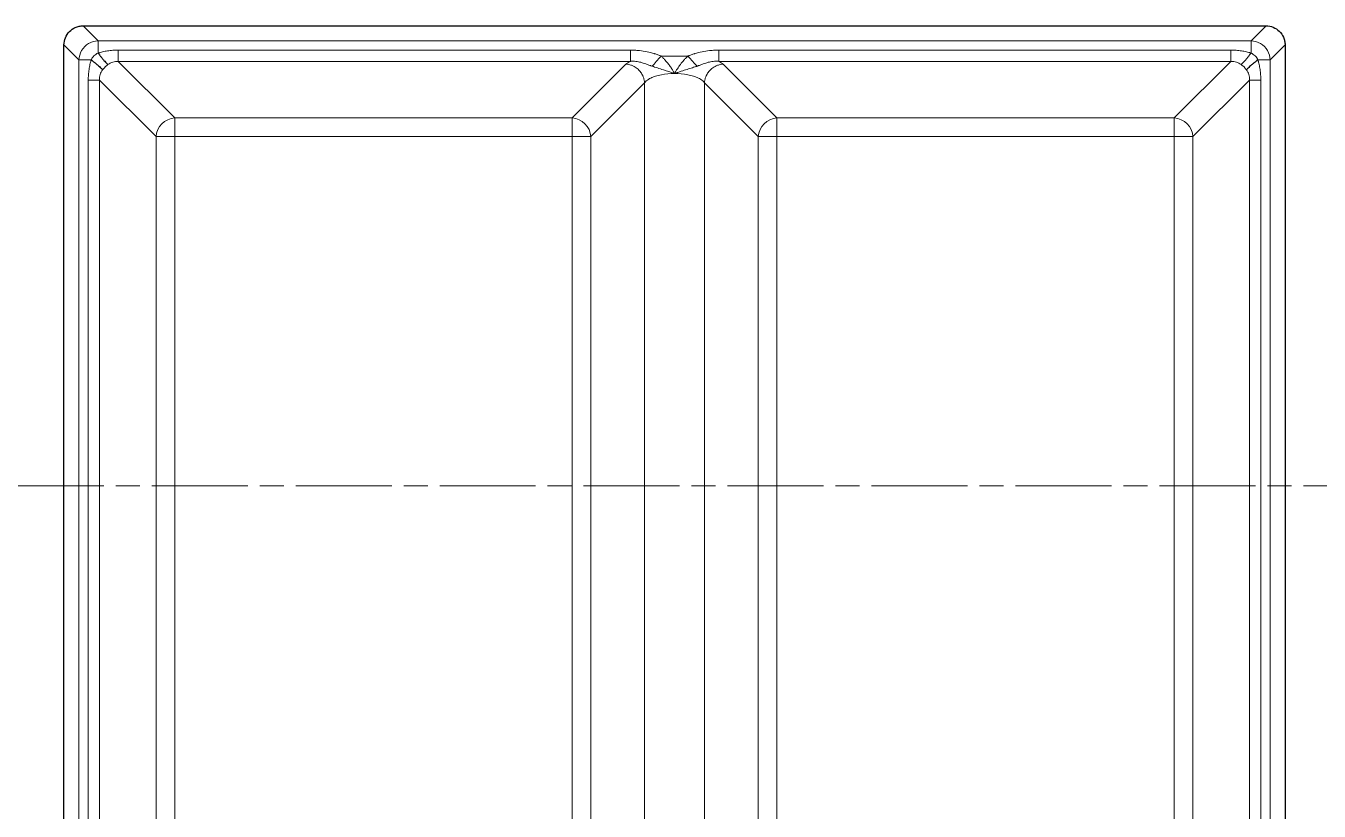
# Model space of a CAD drawing. Header units: millimetres. Extents: x 0 to 1486, y 0 to 1051.
# Drawn here: x 271.64 to 305.25, y 202.78 to 223.18 of the extents above; entities that cross this region are included whole.
import ezdxf

# ---------------------------------------------------------------- set-up
doc = ezdxf.new("R2010")
doc.units = ezdxf.units.MM
doc.header["$LTSCALE"] = 1.25
doc.linetypes.add('CHAIN', pattern=[0.3543, 0.2362, -0.0295, 0.0591, -0.0295])
doc.linetypes.add('LONG_DASH_DOTTED', pattern=[0.3001, 0.2362, -0.0295, 0.0049, -0.0295])
for name, color, linetype, lineweight, true_color in [('Schnittansichtslinien(DIN)', 7, 'LONG_DASH_DOTTED', 9, 0x262659), ('Sichtbare Kanten(DIN)', 7, 'Continuous', 25, 0x262659), ('Sichtbare tangentiale Kanten(DIN)', 7, 'Continuous', 15, 0x1a1a3e)]:
    doc.layers.add(name, color=color, linetype=linetype, lineweight=lineweight, true_color=true_color)

# ---------------------------------------------------------------- blocks, each defined once
blk = doc.blocks.new('2DTransSchnitt1')
at = {"layer": 'Schnittansichtslinien(DIN)', "linetype": 'CHAIN', "ltscale": 6.756708}
blk.add_line((118.191, 168.986), (931.317, 168.986), dxfattribs=at)

msp = doc.modelspace()

# ---------------------------------------------------------------- linework, layer by layer
at = {"layer": 'Sichtbare Kanten(DIN)'}
for p, q in [((273.1286, 223.1839), (303.8683, 223.1839)), ((272.6335, 171.809), (272.6335, 222.6887)), ((304.3635, 222.6887), (304.3635, 171.809))]:
    msp.add_line(p, q, dxfattribs=at)
for points, knots in [([(272.6335, 222.6887), (272.6335, 222.7527), (272.6459, 222.8171), (272.6937, 222.935), (272.7287, 222.9887), (272.8168, 223.0796), (272.8697, 223.1163), (272.9593, 223.1557), (272.9923, 223.1662), (273.0597, 223.1803), (273.0942, 223.1839), (273.1286, 223.1839)], [0, 0, 0, 0, 0.019193526, 0.019193526, 0.038166014, 0.038166014, 0.057250771, 0.057250771, 0.067667509, 0.067667509, 0.078108379, 0.078108379, 0.078108379, 0.078108379]), ([(303.8683, 223.1839), (303.9323, 223.1839), (303.9967, 223.1714), (304.1146, 223.1237), (304.1683, 223.0887), (304.2592, 223.0006), (304.2959, 222.9476), (304.3353, 222.858), (304.3458, 222.825), (304.3598, 222.7577), (304.3635, 222.7232), (304.3635, 222.6887)], [0, 0, 0, 0, 0.019193526, 0.019193526, 0.038166014, 0.038166014, 0.057250771, 0.057250771, 0.067667509, 0.067667509, 0.078108379, 0.078108379, 0.078108379, 0.078108379]), ([(273.5187, 222.4777), (273.5304, 222.4618), (273.542, 222.4462), (273.5536, 222.431), (273.5681, 222.4119), (273.5825, 222.3934), (273.5965, 222.3756), (273.605, 222.3649), (273.6133, 222.3546), (273.6215, 222.3445), (273.6379, 222.3243), (273.6537, 222.3054), (273.6687, 222.2881), (273.6838, 222.2708), (273.698, 222.255), (273.7112, 222.241), (273.7178, 222.234), (273.7241, 222.2275), (273.7302, 222.2215), (273.7402, 222.2114), (273.7495, 222.2026), (273.7579, 222.1953), (273.7647, 222.1894), (273.7708, 222.1845), (273.7763, 222.1805)], [-1.0769104, -1.0769104, -1.0769104, -1.0769104, -0.9572537, -0.9572537, -0.9572537, -0.8077, -0.8077, -0.8077, -0.7179403, -0.7179403, -0.7179403, -0.5384552, -0.5384552, -0.5384552, -0.3589701, -0.3589701, -0.3589701, -0.2692104, -0.2692104, -0.2692104, -0.1196567, -0.1196567, -0.1196567, 0, 0, 0, 0]), ([(303.4782, 222.4777), (303.4666, 222.4618), (303.4549, 222.4462), (303.4433, 222.431), (303.4288, 222.4119), (303.4145, 222.3934), (303.4004, 222.3756), (303.392, 222.3649), (303.3836, 222.3546), (303.3754, 222.3445), (303.359, 222.3243), (303.3432, 222.3054), (303.3282, 222.2881), (303.3131, 222.2708), (303.2989, 222.255), (303.2857, 222.241), (303.2791, 222.234), (303.2728, 222.2275), (303.2668, 222.2215), (303.2567, 222.2114), (303.2474, 222.2026), (303.239, 222.1953), (303.2323, 222.1894), (303.2261, 222.1845), (303.2206, 222.1805)], [-1.0769104, -1.0769104, -1.0769104, -1.0769104, -0.9572537, -0.9572537, -0.9572537, -0.8077, -0.8077, -0.8077, -0.7179403, -0.7179403, -0.7179403, -0.5384552, -0.5384552, -0.5384552, -0.3589701, -0.3589701, -0.3589701, -0.2692104, -0.2692104, -0.2692104, -0.1196567, -0.1196567, -0.1196567, 0, 0, 0, 0]), ([(273.3397, 222.2986), (273.3555, 222.287), (273.3711, 222.2753), (273.3864, 222.2637), (273.4054, 222.2492), (273.424, 222.2349), (273.4417, 222.2208), (273.4524, 222.2124), (273.4628, 222.204), (273.4728, 222.1958), (273.493, 222.1794), (273.5119, 222.1636), (273.5292, 222.1486), (273.5466, 222.1335), (273.5623, 222.1193), (273.5763, 222.1061), (273.5833, 222.0995), (273.5898, 222.0932), (273.5959, 222.0872), (273.6059, 222.0771), (273.6147, 222.0678), (273.622, 222.0594), (273.6279, 222.0527), (273.6328, 222.0465), (273.6368, 222.041)], [-1.0769104, -1.0769104, -1.0769104, -1.0769104, -0.9572537, -0.9572537, -0.9572537, -0.8077, -0.8077, -0.8077, -0.7179403, -0.7179403, -0.7179403, -0.5384552, -0.5384552, -0.5384552, -0.3589701, -0.3589701, -0.3589701, -0.2692104, -0.2692104, -0.2692104, -0.1196567, -0.1196567, -0.1196567, 0, 0, 0, 0]), ([(303.6573, 222.2986), (303.6414, 222.287), (303.6258, 222.2753), (303.6106, 222.2637), (303.5915, 222.2492), (303.573, 222.2349), (303.5552, 222.2208), (303.5445, 222.2124), (303.5342, 222.204), (303.5241, 222.1958), (303.5039, 222.1794), (303.485, 222.1636), (303.4677, 222.1486), (303.4504, 222.1335), (303.4346, 222.1193), (303.4206, 222.1061), (303.4136, 222.0995), (303.4071, 222.0932), (303.4011, 222.0872), (303.391, 222.0771), (303.3822, 222.0678), (303.3749, 222.0594), (303.369, 222.0527), (303.3641, 222.0465), (303.3601, 222.041)], [-1.0769104, -1.0769104, -1.0769104, -1.0769104, -0.9572537, -0.9572537, -0.9572537, -0.8077, -0.8077, -0.8077, -0.7179403, -0.7179403, -0.7179403, -0.5384552, -0.5384552, -0.5384552, -0.3589701, -0.3589701, -0.3589701, -0.2692104, -0.2692104, -0.2692104, -0.1196567, -0.1196567, -0.1196567, 0, 0, 0, 0])]:
    msp.add_open_spline(points, degree=3, knots=knots, dxfattribs=at)
at = {"layer": 'Sichtbare tangentiale Kanten(DIN)'}
for p, q in [((273.1286, 223.1839), (273.5187, 222.7938)), ((303.8683, 223.1839), (303.4782, 222.7938)), ((272.6335, 222.6887), (273.0236, 222.2986)), ((273.5187, 222.7938), (303.4782, 222.7938)), ((274.0416, 222.5529), (274.0416, 222.2613)), ((274.0416, 222.5529), (287.35, 222.5529)), ((287.35, 222.2613), (287.35, 222.5529)), ((289.647, 222.5529), (289.647, 222.2613)), ((289.647, 222.5529), (302.9553, 222.5529)), ((302.9553, 222.2613), (302.9553, 222.5529)), ((304.3635, 222.6887), (303.9734, 222.2986)), ((273.3397, 222.2986), (273.0236, 222.2986)), ((273.0236, 172.1991), (273.0236, 222.2986)), ((274.0416, 222.2613), (287.35, 222.2613)), ((274.0416, 222.2613), (275.5126, 220.7903)), ((285.8365, 220.7903), (287.2361, 222.188)), ((288.151, 222.3977), (288.8458, 222.3977)), ((289.647, 222.2613), (302.9553, 222.2613)), ((291.1604, 220.7903), (289.7608, 222.188)), ((302.9553, 222.2613), (301.4843, 220.7903)), ((303.9734, 222.2986), (303.9734, 172.1991)), ((273.2644, 221.7758), (273.556, 221.7758)), ((273.2644, 221.7758), (273.2644, 172.722)), ((273.556, 221.7758), (273.556, 172.722)), ((273.556, 221.7758), (275.0271, 220.3047)), ((286.3221, 220.3047), (287.7216, 221.7024)), ((287.7216, 221.7024), (287.7216, 172.7953)), ((290.6749, 220.3047), (289.2753, 221.7024)), ((289.2753, 221.7024), (289.2753, 172.7953)), ((303.4409, 221.7758), (301.9699, 220.3047)), ((303.7325, 221.7758), (303.4409, 221.7758)), ((303.4409, 221.7758), (303.4409, 172.722)), ((303.7325, 221.7758), (303.7325, 172.722)), ((275.5126, 220.7903), (285.8365, 220.7903)), ((275.5126, 220.3047), (275.5126, 220.7903)), ((285.8365, 220.7903), (285.8365, 220.3047)), ((291.1604, 220.7903), (301.4843, 220.7903)), ((291.1604, 220.3047), (291.1604, 220.7903)), ((301.4843, 220.7903), (301.4843, 220.3047)), ((275.0271, 174.193), (275.0271, 220.3047)), ((275.5126, 220.3047), (275.0271, 220.3047)), ((275.5126, 174.193), (275.5126, 220.3047)), ((275.5126, 220.3047), (285.8365, 220.3047)), ((286.3221, 220.3047), (285.8365, 220.3047)), ((285.8365, 220.3047), (285.8365, 174.193)), ((286.3221, 220.3047), (286.3221, 174.193)), ((291.1604, 220.3047), (290.6749, 220.3047)), ((290.6749, 220.3047), (290.6749, 174.193)), ((291.1604, 220.3047), (301.4843, 220.3047)), ((291.1604, 220.3047), (291.1604, 174.193)), ((301.9699, 220.3047), (301.4843, 220.3047)), ((301.4843, 220.3047), (301.4843, 174.193)), ((301.9699, 220.3047), (301.9699, 174.193))]:
    msp.add_line(p, q, dxfattribs=at)
for centre, major_axis, ratio, start_param, end_param in [((288.2928, 222.1295), (1.094, 0.0179), 0.2634519, 2.6053414, 2.8754525), ((288.1511, 222.3977), (-0.3343, -0.3717), 0.0000692, 4.7125872, 5.493443), ((288.8457, 222.3976), (-0.3344, 0.3717), 0.0000692, 3.9311733, 4.7123471), ((288.7041, 222.1295), (1.094, -0.0179), 0.2634519, 0.2661401, 0.5362513), ((275.5126, 220.3047), (0.3536, 0.3536), 0.9446321, 0.8138776, 2.327715), ((285.8365, 220.3047), (-0.3533, 0.3538), 0.9445654, 3.9561594, 5.4699263), ((291.1604, 220.3047), (-0.3533, -0.3538), 0.9445654, 3.9548516, 5.4686186), ((301.4843, 220.3047), (-0.3536, 0.3536), 0.9446321, 3.9554703, 5.4693077)]:
    msp.add_ellipse(centre, major_axis=major_axis, ratio=ratio, start_param=start_param, end_param=end_param, dxfattribs=at)
for points in [[(273.0236, 222.2986), (273.0249, 222.3843), (273.0728, 222.5554), (273.2619, 222.7445), (273.433, 222.7924), (273.5187, 222.7938)], [(303.9734, 222.2986), (303.972, 222.3843), (303.9241, 222.5554), (303.735, 222.7445), (303.5639, 222.7924), (303.4782, 222.7938)]]:
    msp.add_open_spline(points, degree=3, dxfattribs=at)
for points, knots in [([(273.3397, 222.2986), (273.348, 222.3157), (273.3669, 222.3511), (273.4079, 222.4041), (273.4626, 222.4484), (273.4996, 222.4683), (273.5187, 222.4777)], [0, 0, 0, 0, 0.06385433, 0.1271103, 0.18750841, 0.25908506, 0.25908506, 0.25908506, 0.25908506]), ([(273.5187, 222.7938), (273.5187, 222.7872), (273.5187, 222.7568), (273.5187, 222.6657), (273.5187, 222.5643), (273.5187, 222.4981), (273.5187, 222.4777)], [0, 0, 0, 0, 0.14235484, 0.28470968, 0.42706452, 0.48919907, 0.48919907, 0.48919907, 0.48919907]), ([(274.0416, 222.5529), (274.0299, 222.5528), (274.0182, 222.5528), (274.0065, 222.5526), (273.9948, 222.5524), (273.9831, 222.5521), (273.9715, 222.5516), (273.9482, 222.5508), (273.925, 222.5496), (273.9019, 222.548), (273.8559, 222.5448), (273.8105, 222.5399), (273.7664, 222.5335), (273.7221, 222.5271), (273.6791, 222.5191), (273.6377, 222.5097), (273.617, 222.505), (273.5968, 222.5), (273.5769, 222.4946), (273.567, 222.492), (273.5572, 222.4892), (273.5475, 222.4864), (273.5378, 222.4835), (273.5282, 222.4806), (273.5187, 222.4777)], [0, 0, 0, 0, 0.03321382, 0.03321382, 0.03321382, 0.06641125, 0.06641125, 0.06641125, 0.13277377, 0.13277377, 0.13277377, 0.26517816, 0.26517816, 0.26517816, 0.3981672, 0.3981672, 0.3981672, 0.46455773, 0.46455773, 0.46455773, 0.4977404, 0.4977404, 0.4977404, 0.53089995, 0.53089995, 0.53089995, 0.53089995]), ([(288.151, 222.3977), (288.144, 222.4005), (288.137, 222.4032), (288.13, 222.406), (288.123, 222.4087), (288.116, 222.4115), (288.1089, 222.4142), (288.0948, 222.4197), (288.0805, 222.4251), (288.066, 222.4304), (288.0372, 222.441), (288.0077, 222.4512), (287.9774, 222.4609), (287.9741, 222.4619), (287.9708, 222.463), (287.9674, 222.464), (287.9092, 222.4822), (287.8478, 222.4982), (287.7833, 222.5113), (287.7204, 222.5241), (287.6546, 222.5341), (287.587, 222.541), (287.5824, 222.5415), (287.5777, 222.542), (287.573, 222.5424), (287.5365, 222.5459), (287.4995, 222.5485), (287.4622, 222.5503), (287.4436, 222.5512), (287.4249, 222.5518), (287.4062, 222.5522), (287.3875, 222.5526), (287.3687, 222.5527), (287.35, 222.5529)], [0, 0, 0, 0, 0.02582867, 0.02582867, 0.02582867, 0.05159429, 0.05159429, 0.05159429, 0.10298265, 0.10298265, 0.10298265, 0.20556131, 0.20556131, 0.20556131, 0.21674073, 0.21674073, 0.21674073, 0.4126769, 0.4126769, 0.4126769, 0.60355799, 0.60355799, 0.60355799, 0.61667445, 0.61667445, 0.61667445, 0.71946381, 0.71946381, 0.71946381, 0.77085238, 0.77085238, 0.77085238, 0.82223246, 0.82223246, 0.82223246, 0.82223246]), ([(288.8458, 222.3977), (288.8528, 222.4005), (288.8597, 222.4032), (288.8667, 222.406), (288.8737, 222.4087), (288.8808, 222.4115), (288.8879, 222.4142), (288.902, 222.4197), (288.9163, 222.4251), (288.9308, 222.4304), (288.9596, 222.441), (288.9892, 222.4512), (289.0195, 222.4609), (289.0228, 222.4619), (289.0261, 222.4629), (289.0294, 222.464), (289.0876, 222.4821), (289.149, 222.4982), (289.2135, 222.5113), (289.2764, 222.5241), (289.3422, 222.5341), (289.4098, 222.541), (289.4145, 222.5415), (289.4192, 222.542), (289.4238, 222.5424), (289.4604, 222.5459), (289.4974, 222.5485), (289.5347, 222.5503), (289.5533, 222.5512), (289.572, 222.5518), (289.5907, 222.5522), (289.6095, 222.5526), (289.6282, 222.5527), (289.647, 222.5529)], [0, 0, 0, 0, 0.02583351, 0.02583351, 0.02583351, 0.05160361, 0.05160361, 0.05160361, 0.10300036, 0.10300036, 0.10300036, 0.20559562, 0.20559562, 0.20559562, 0.21673382, 0.21673382, 0.21673382, 0.41266739, 0.41266739, 0.41266739, 0.60358148, 0.60358148, 0.60358148, 0.61677746, 0.61677746, 0.61677746, 0.71958411, 0.71958411, 0.71958411, 0.77098124, 0.77098124, 0.77098124, 0.82236981, 0.82236981, 0.82236981, 0.82236981]), ([(302.9553, 222.5529), (302.9671, 222.5528), (302.9787, 222.5528), (302.9904, 222.5526), (303.0021, 222.5524), (303.0138, 222.5521), (303.0254, 222.5516), (303.0487, 222.5508), (303.072, 222.5496), (303.095, 222.548), (303.1411, 222.5448), (303.1865, 222.5399), (303.2305, 222.5335), (303.2748, 222.5271), (303.3178, 222.5191), (303.3592, 222.5097), (303.3799, 222.505), (303.4001, 222.5), (303.42, 222.4946), (303.4299, 222.492), (303.4397, 222.4892), (303.4494, 222.4864), (303.4591, 222.4835), (303.4687, 222.4806), (303.4782, 222.4777)], [0, 0, 0, 0, 0.03321382, 0.03321382, 0.03321382, 0.06641125, 0.06641125, 0.06641125, 0.13277377, 0.13277377, 0.13277377, 0.26517816, 0.26517816, 0.26517816, 0.3981672, 0.3981672, 0.3981672, 0.46455773, 0.46455773, 0.46455773, 0.4977404, 0.4977404, 0.4977404, 0.53089995, 0.53089995, 0.53089995, 0.53089995]), ([(303.4782, 222.4777), (303.4782, 222.4981), (303.4782, 222.5643), (303.4782, 222.6657), (303.4782, 222.7568), (303.4782, 222.7872), (303.4782, 222.7938)], [-0.48919907, -0.48919907, -0.48919907, -0.48919907, -0.42706452, -0.28470968, -0.14235484, 0, 0, 0, 0]), ([(303.6573, 222.2986), (303.6489, 222.3157), (303.63, 222.3511), (303.589, 222.4041), (303.5344, 222.4484), (303.4973, 222.4683), (303.4782, 222.4777)], [0, 0, 0, 0, 0.06385433, 0.1271103, 0.18750841, 0.25908506, 0.25908506, 0.25908506, 0.25908506]), ([(273.2644, 221.7758), (273.2645, 221.7875), (273.2646, 221.7991), (273.2648, 221.8108), (273.2649, 221.8225), (273.2653, 221.8342), (273.2657, 221.8458), (273.2665, 221.8691), (273.2677, 221.8924), (273.2693, 221.9154), (273.2726, 221.9615), (273.2774, 222.0069), (273.2838, 222.0509), (273.2902, 222.0952), (273.2982, 222.1382), (273.3076, 222.1796), (273.3123, 222.2003), (273.3174, 222.2205), (273.3227, 222.2404), (273.3254, 222.2503), (273.3281, 222.2601), (273.3309, 222.2698), (273.3338, 222.2795), (273.3367, 222.2891), (273.3397, 222.2986)], [0, 0, 0, 0, 0.03321382, 0.03321382, 0.03321382, 0.06641125, 0.06641125, 0.06641125, 0.13277377, 0.13277377, 0.13277377, 0.26517816, 0.26517816, 0.26517816, 0.3981672, 0.3981672, 0.3981672, 0.46455773, 0.46455773, 0.46455773, 0.4977404, 0.4977404, 0.4977404, 0.53089997, 0.53089997, 0.53089997, 0.53089997]), ([(273.6368, 222.041), (273.6559, 222.0669), (273.6986, 222.1178), (273.7494, 222.1607), (273.7763, 222.1805)], [0, 0, 0, 0, 0.09759049, 0.19891575, 0.19891575, 0.19891575, 0.19891575]), ([(274.0416, 222.2613), (273.9923, 222.2638), (273.896, 222.2519), (273.8137, 222.2079), (273.7763, 222.1805)], [0, 0, 0, 0, 0.14249094, 0.285274, 0.285274, 0.285274, 0.285274]), ([(287.2361, 222.188), (287.2478, 222.1873), (287.2594, 222.1862), (287.2711, 222.1847), (287.2944, 222.1817), (287.3176, 222.177), (287.3404, 222.1707), (287.3661, 222.1636), (287.3913, 222.1545), (287.4158, 222.1434), (287.4565, 222.1249), (287.495, 222.101), (287.5299, 222.0726), (287.5439, 222.0612), (287.5573, 222.0491), (287.57, 222.0364), (287.5828, 222.0236), (287.5948, 222.0102), (287.6062, 221.9963), (287.6289, 221.9683), (287.6488, 221.9381), (287.6653, 221.9063), (287.6694, 221.8983), (287.6733, 221.8903), (287.677, 221.8821), (287.6881, 221.8577), (287.6972, 221.8324), (287.7043, 221.8068), (287.7106, 221.7839), (287.7153, 221.7608), (287.7183, 221.7374), (287.7198, 221.7258), (287.7209, 221.7141), (287.7216, 221.7024)], [-1.5137969, -1.5137969, -1.5137969, -1.5137969, -1.4417114, -1.4417114, -1.4417114, -1.2975402, -1.2975402, -1.2975402, -1.1353545, -1.1353545, -1.1353545, -0.8650268, -0.8650268, -0.8650268, -0.7568985, -0.7568985, -0.7568985, -0.6487701, -0.6487701, -0.6487701, -0.4325134, -0.4325134, -0.4325134, -0.3784425, -0.3784425, -0.3784425, -0.2162567, -0.2162567, -0.2162567, -0.0720856, -0.0720856, -0.0720856, 0, 0, 0, 0]), ([(287.9157, 222.136), (287.9084, 222.1384), (287.9012, 222.1408), (287.8941, 222.1431), (287.8871, 222.1455), (287.8801, 222.1479), (287.8734, 222.1503), (287.8598, 222.155), (287.8467, 222.1597), (287.8339, 222.1644), (287.8057, 222.1748), (287.7793, 222.1849), (287.7534, 222.1943), (287.7088, 222.2106), (287.666, 222.225), (287.6228, 222.2362), (287.5808, 222.2472), (287.5386, 222.2551), (287.496, 222.2596), (287.4702, 222.2623), (287.4443, 222.2637), (287.4184, 222.2639), (287.407, 222.264), (287.3955, 222.2638), (287.3841, 222.2634), (287.3727, 222.2629), (287.3613, 222.2621), (287.35, 222.2613)], [0, 0, 0, 0, 0.01897293, 0.01897293, 0.01897293, 0.03796717, 0.03796717, 0.03796717, 0.0760056, 0.0760056, 0.0760056, 0.16042953, 0.16042953, 0.16042953, 0.30545971, 0.30545971, 0.30545971, 0.44674817, 0.44674817, 0.44674817, 0.53248555, 0.53248555, 0.53248555, 0.57052339, 0.57052339, 0.57052339, 0.60860904, 0.60860904, 0.60860904, 0.60860904]), ([(288.4985, 221.9455), (288.3964, 221.9812), (288.2328, 222.0323), (288.0494, 222.0919), (287.9587, 222.1221), (287.9157, 222.136)], [0, 0, 0, 0, 0.26896939, 0.45156772, 0.63416606, 0.63416606, 0.63416606, 0.63416606]), ([(288.4985, 221.9455), (288.4928, 221.956), (288.487, 221.9664), (288.481, 221.9767), (288.4751, 221.9871), (288.469, 221.9973), (288.4629, 222.0076), (288.4506, 222.028), (288.4381, 222.0483), (288.4253, 222.0685), (288.4076, 222.0966), (288.3894, 222.1246), (288.37, 222.1515), (288.3615, 222.1633), (288.3528, 222.175), (288.3441, 222.1865), (288.3151, 222.2246), (288.2846, 222.2614), (288.2524, 222.2967), (288.2363, 222.3144), (288.2198, 222.3316), (288.2029, 222.3485), (288.1945, 222.3569), (288.186, 222.3652), (288.1773, 222.3734), (288.1686, 222.3816), (288.1598, 222.3896), (288.151, 222.3977)], [0, 0, 0, 0, 0.03587341, 0.03587341, 0.03587341, 0.0717053, 0.0717053, 0.0717053, 0.1433193, 0.1433193, 0.1433193, 0.24303135, 0.24303135, 0.24303135, 0.28653169, 0.28653169, 0.28653169, 0.42986377, 0.42986377, 0.42986377, 0.50150274, 0.50150274, 0.50150274, 0.53727845, 0.53727845, 0.53727845, 0.57301031, 0.57301031, 0.57301031, 0.57301031]), ([(288.8458, 222.3977), (288.837, 222.3896), (288.8282, 222.3816), (288.8195, 222.3734), (288.8108, 222.3652), (288.8023, 222.3569), (288.7938, 222.3484), (288.7769, 222.3316), (288.7604, 222.3143), (288.7444, 222.2967), (288.7111, 222.2601), (288.6796, 222.222), (288.6498, 222.1825), (288.622, 222.1457), (288.5966, 222.1071), (288.5719, 222.0683), (288.559, 222.0482), (288.5464, 222.0279), (288.5341, 222.0075), (288.5279, 221.9973), (288.5218, 221.987), (288.5159, 221.9767), (288.5099, 221.9664), (288.5042, 221.956), (288.4985, 221.9455)], [0, 0, 0, 0, 0.03572786, 0.03572786, 0.03572786, 0.07149696, 0.07149696, 0.07149696, 0.14312065, 0.14312065, 0.14312065, 0.29141532, 0.29141532, 0.29141532, 0.4296401, 0.4296401, 0.4296401, 0.50120872, 0.50120872, 0.50120872, 0.53702595, 0.53702595, 0.53702595, 0.57289689, 0.57289689, 0.57289689, 0.57289689]), ([(289.0812, 222.136), (289.0719, 222.1329), (289.0624, 222.1299), (289.0529, 222.1268), (289.0433, 222.1237), (289.0336, 222.1205), (289.0238, 222.1173), (289.0042, 222.1108), (288.984, 222.1042), (288.9631, 222.0973), (288.92, 222.0831), (288.8738, 222.0679), (288.8234, 222.0518), (288.7764, 222.0367), (288.7257, 222.0208), (288.6723, 222.0036), (288.6446, 221.9947), (288.6162, 221.9854), (288.5871, 221.9757), (288.5727, 221.9709), (288.558, 221.966), (288.5432, 221.9609), (288.5284, 221.9559), (288.5134, 221.9507), (288.4985, 221.9455)], [0, 0, 0, 0, 0.0397614, 0.0397614, 0.0397614, 0.07945706, 0.07945706, 0.07945706, 0.15871475, 0.15871475, 0.15871475, 0.32258972, 0.32258972, 0.32258972, 0.47589741, 0.47589741, 0.47589741, 0.55516807, 0.55516807, 0.55516807, 0.59470835, 0.59470835, 0.59470835, 0.63418302, 0.63418302, 0.63418302, 0.63418302]), ([(289.0812, 222.136), (289.0885, 222.1383), (289.0957, 222.1407), (289.1028, 222.1431), (289.1099, 222.1455), (289.1168, 222.1478), (289.1236, 222.1502), (289.1372, 222.155), (289.1503, 222.1597), (289.163, 222.1644), (289.1912, 222.1747), (289.2176, 222.1848), (289.2435, 222.1943), (289.288, 222.2106), (289.3309, 222.225), (289.374, 222.2362), (289.416, 222.2472), (289.4583, 222.2551), (289.5008, 222.2596), (289.5267, 222.2623), (289.5526, 222.2637), (289.5785, 222.2639), (289.5899, 222.264), (289.6014, 222.2638), (289.6128, 222.2634), (289.6242, 222.2629), (289.6356, 222.2621), (289.647, 222.2613)], [0, 0, 0, 0, 0.01897228, 0.01897228, 0.01897228, 0.03796594, 0.03796594, 0.03796594, 0.07600353, 0.07600353, 0.07600353, 0.16039524, 0.16039524, 0.16039524, 0.30539712, 0.30539712, 0.30539712, 0.44668431, 0.44668431, 0.44668431, 0.53247752, 0.53247752, 0.53247752, 0.57051482, 0.57051482, 0.57051482, 0.60860001, 0.60860001, 0.60860001, 0.60860001]), ([(289.2753, 221.7024), (289.276, 221.7141), (289.2771, 221.7258), (289.2786, 221.7374), (289.2816, 221.7608), (289.2863, 221.7839), (289.2926, 221.8068), (289.2997, 221.8324), (289.3088, 221.8577), (289.3199, 221.8821), (289.3236, 221.8903), (289.3275, 221.8983), (289.3316, 221.9063), (289.3481, 221.9381), (289.368, 221.9683), (289.3907, 221.9963), (289.4021, 222.0102), (289.4142, 222.0236), (289.4269, 222.0364), (289.4396, 222.0491), (289.453, 222.0612), (289.467, 222.0726), (289.5019, 222.101), (289.5404, 222.1249), (289.5812, 222.1434), (289.6056, 222.1545), (289.6308, 222.1636), (289.6565, 222.1707), (289.6793, 222.177), (289.7025, 222.1817), (289.7258, 222.1847), (289.7375, 222.1862), (289.7492, 222.1873), (289.7608, 222.188)], [-1.5137969, -1.5137969, -1.5137969, -1.5137969, -1.4417114, -1.4417114, -1.4417114, -1.2975402, -1.2975402, -1.2975402, -1.1353545, -1.1353545, -1.1353545, -1.0812835, -1.0812835, -1.0812835, -0.8650268, -0.8650268, -0.8650268, -0.7568985, -0.7568985, -0.7568985, -0.6487701, -0.6487701, -0.6487701, -0.3784425, -0.3784425, -0.3784425, -0.2162567, -0.2162567, -0.2162567, -0.0720856, -0.0720856, -0.0720856, 0, 0, 0, 0]), ([(302.9553, 222.2613), (303.0046, 222.2638), (303.1009, 222.2519), (303.1832, 222.2079), (303.2206, 222.1805)], [0, 0, 0, 0, 0.14249094, 0.285274, 0.285274, 0.285274, 0.285274]), ([(303.3601, 222.041), (303.341, 222.0669), (303.2983, 222.1178), (303.2475, 222.1607), (303.2206, 222.1805)], [0, 0, 0, 0, 0.09759049, 0.19891575, 0.19891575, 0.19891575, 0.19891575]), ([(303.7325, 221.7758), (303.7324, 221.7875), (303.7324, 221.7991), (303.7322, 221.8108), (303.732, 221.8225), (303.7317, 221.8342), (303.7312, 221.8458), (303.7304, 221.8691), (303.7292, 221.8924), (303.7276, 221.9154), (303.7244, 221.9615), (303.7195, 222.0069), (303.7131, 222.0509), (303.7067, 222.0952), (303.6987, 222.1382), (303.6893, 222.1796), (303.6846, 222.2003), (303.6796, 222.2205), (303.6742, 222.2404), (303.6716, 222.2503), (303.6688, 222.2601), (303.666, 222.2698), (303.6631, 222.2795), (303.6602, 222.2891), (303.6573, 222.2986)], [0, 0, 0, 0, 0.03321382, 0.03321382, 0.03321382, 0.06641125, 0.06641125, 0.06641125, 0.13277377, 0.13277377, 0.13277377, 0.26517816, 0.26517816, 0.26517816, 0.3981672, 0.3981672, 0.3981672, 0.46455773, 0.46455773, 0.46455773, 0.4977404, 0.4977404, 0.4977404, 0.53089997, 0.53089997, 0.53089997, 0.53089997]), ([(303.9734, 222.2986), (303.9708, 222.2986), (303.967, 222.2986), (303.9621, 222.2986), (303.9552, 222.2986), (303.9461, 222.2986), (303.9348, 222.2986), (303.9298, 222.2986), (303.9243, 222.2986), (303.9184, 222.2986), (303.9016, 222.2986), (303.8816, 222.2986), (303.8588, 222.2986), (303.8428, 222.2986), (303.8253, 222.2986), (303.8068, 222.2986), (303.7899, 222.2986), (303.772, 222.2986), (303.7533, 222.2986), (303.7392, 222.2986), (303.7247, 222.2986), (303.7099, 222.2986), (303.6927, 222.2986), (303.6751, 222.2986), (303.6573, 222.2986)], [0, 0, 0, 0, 0.1366456, 0.1366456, 0.1366456, 0.3250932, 0.3250932, 0.3250932, 0.4099368, 0.4099368, 0.4099368, 0.6502295, 0.6502295, 0.6502295, 0.8198736, 0.8198736, 0.8198736, 0.9753762, 0.9753762, 0.9753762, 1.0931648, 1.0931648, 1.0931648, 1.2298104, 1.2298104, 1.2298104, 1.2298104]), ([(273.556, 221.7758), (273.5535, 221.825), (273.5655, 221.9213), (273.6094, 222.0036), (273.6368, 222.041)], [0, 0, 0, 0, 0.14249094, 0.285274, 0.285274, 0.285274, 0.285274]), ([(287.7216, 221.7024), (287.7428, 221.7368), (287.7785, 221.7697), (287.8265, 221.7994), (287.8425, 221.8093), (287.8598, 221.8189), (287.8785, 221.828), (287.9158, 221.8463), (287.9583, 221.8629), (288.0049, 221.8775), (288.0515, 221.892), (288.1023, 221.9045), (288.1557, 221.9146), (288.2625, 221.9348), (288.3803, 221.9455), (288.4985, 221.9455)], [-3.6908115, -3.6908115, -3.6908115, -3.6908115, -3.4165011, -3.4165011, -3.4165011, -3.3249583, -3.3249583, -3.3249583, -3.1418909, -3.1418909, -3.1418909, -2.9591052, -2.9591052, -2.9591052, -2.5932521, -2.5932521, -2.5932521, -2.5932521]), ([(288.4985, 221.9455), (288.6166, 221.9455), (288.7344, 221.9348), (288.8412, 221.9146), (288.8946, 221.9045), (288.9454, 221.892), (288.992, 221.8775), (289.0387, 221.8629), (289.0811, 221.8463), (289.1184, 221.828), (289.1371, 221.8189), (289.1544, 221.8093), (289.1704, 221.7994), (289.2184, 221.7697), (289.2541, 221.7368), (289.2753, 221.7024)], [-2.5932521, -2.5932521, -2.5932521, -2.5932521, -2.2273989, -2.2273989, -2.2273989, -2.0446132, -2.0446132, -2.0446132, -1.8615458, -1.8615458, -1.8615458, -1.770003, -1.770003, -1.770003, -1.4956926, -1.4956926, -1.4956926, -1.4956926]), ([(303.4409, 221.7758), (303.4434, 221.825), (303.4315, 221.9213), (303.3875, 222.0036), (303.3601, 222.041)], [0, 0, 0, 0, 0.14249094, 0.285274, 0.285274, 0.285274, 0.285274])]:
    msp.add_open_spline(points, degree=3, knots=knots, dxfattribs=at)

# ---------------------------------------------------------------- block references
at = {"layer": 'Schnittansichtslinien(DIN)', "xscale": 1.25, "yscale": 1.25, "zscale": 1.25}
msp.add_blockref('2DTransSchnitt1', (0, 0), dxfattribs=at)

doc.saveas('drawing.dxf')
